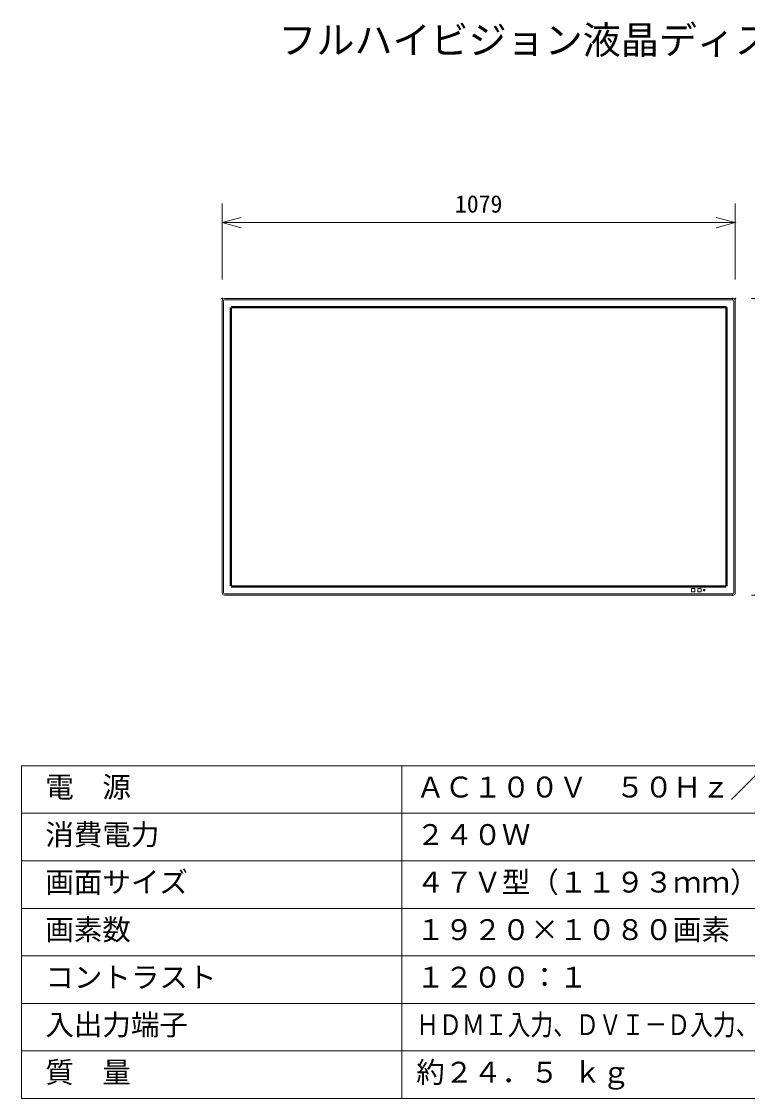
# Model space of a CAD drawing. Units: millimetres, scale not verified. Extents: x -63 to 62, y -56 to 57.
# Drawn here: x -62.5 to 13.8, y -56.5 to 56.8 of the extents above; entities that cross this region are included whole.
import ezdxf
from ezdxf.enums import TextEntityAlignment as Align

# ---------------------------------------------------------------- set-up
doc = ezdxf.new("R2010")
doc.units = ezdxf.units.MM
doc.header["$LTSCALE"] = 0.125
doc.header["$PDMODE"] = 32
doc.header["$PDSIZE"] = 0.0625
for name, color, linetype, lineweight in [('0-0_0', 7, 'Continuous', 18), ('0-1_WAKU', 1, 'Continuous', 18), ('0-3_GAIKEI', 1, 'Continuous', 18), ('0-6_SUNPO', 7, 'Continuous', 18)]:
    doc.layers.add(name, color=color, linetype=linetype, lineweight=lineweight)
doc.layers.add('0-2_MOJI1', color=7, linetype='Continuous')
doc.layers.add('0-5_DEFPOINTS', color=7, linetype='Continuous')
doc.styles.add('ＭＳ ゴシック', font='')
doc.styles.get('ＭＳ ゴシック').set_extended_font_data('MS Gothic')

# ---------------------------------------------------------------- blocks, each defined once
blk = doc.blocks.new('_OPEN30')
at = {"layer": '0-0_0'}
blk.add_line((0, 0), (-1, 0), dxfattribs=at)
blk.add_lwpolyline([(-1, 0.26795), (0, 0), (-1, -0.26795)], dxfattribs=at)
blk = doc.blocks.new('D5')
at = {"layer": '0-5_DEFPOINTS'}
for p in [(5.9403, 32.7058), (14.252, 32.7058), (5.9403, 1.5058)]:
    blk.add_point(p, dxfattribs=at)
at = {"layer": '0-6_SUNPO'}
for p, q in [((7.9403, 32.7058), (16.252, 32.7058)), ((14.252, 3.5058), (14.252, 30.7058)), ((7.9403, 1.5058), (16.252, 1.5058))]:
    blk.add_line(p, q, dxfattribs=at)
at = {"layer": '0-6_SUNPO', "xscale": 2, "yscale": 2}
for p, rotation in [((14.252, 32.7058), 90), ((14.252, 1.5058), 270)]:
    blk.add_blockref('_OPEN30', p, dxfattribs=dict(at, rotation=rotation))
at = {"layer": '0-6_SUNPO', "style": 'ＭＳ ゴシック'}
blk.add_text('624', height=1.833, rotation=90, dxfattribs=at).set_placement((13.752, 15.2308), align=Align.BOTTOM_LEFT)
blk = doc.blocks.new('D4')
at = {"layer": '0-5_DEFPOINTS'}
for p in [(6.2337, 40.6978), (-47.7164, 32.7005), (6.2337, 32.7005)]:
    blk.add_point(p, dxfattribs=at)
at = {"layer": '0-6_SUNPO'}
for p, q in [((-47.7164, 34.7005), (-47.7164, 42.6978)), ((6.2337, 34.7005), (6.2337, 42.6978)), ((-45.7164, 40.6978), (4.2337, 40.6978))]:
    blk.add_line(p, q, dxfattribs=at)
at = {"layer": '0-6_SUNPO', "xscale": 2, "yscale": 2, "rotation": 180}
blk.add_blockref('_OPEN30', (-47.7164, 40.6978), dxfattribs=at)
at = {"layer": '0-6_SUNPO', "xscale": 2, "yscale": 2}
blk.add_blockref('_OPEN30', (6.2337, 40.6978), dxfattribs=at)
at = {"layer": '0-6_SUNPO', "style": 'ＭＳ ゴシック'}
blk.add_text('1079', height=1.833, dxfattribs=at).set_placement((-23.2414, 41.1978), align=Align.BOTTOM_LEFT)

msp = doc.modelspace()

# ---------------------------------------------------------------- linework, layer by layer
at = {"layer": '0-1_WAKU', "color": 4}
for p, q in [((-62.5398, -21.49), (-62.5398, -56.49)), ((-62.5398, -21.49), (62.4602, -21.49)), ((-22.5398, -21.49), (-22.5398, -56.49)), ((62.4602, -56.49), (-62.5398, -56.49))]:
    msp.add_line(p, q, dxfattribs=at)
at = {"layer": '0-1_WAKU'}
for p, q in [((-62.5398, -26.49), (62.4602, -26.49)), ((-62.5398, -31.49), (62.4602, -31.49)), ((-62.5398, -36.49), (62.4602, -36.49)), ((-62.5398, -41.49), (62.4602, -41.49)), ((-62.5398, -46.49), (62.4602, -46.49)), ((-62.5398, -51.49), (62.4602, -51.49))]:
    msp.add_line(p, q, dxfattribs=at)
at = {"layer": '0-3_GAIKEI', "color": 7}
for p, q in [((-41.4455, -3.2938), (-41.4455, 27.4092)), ((-41.197, 27.6577), (12.256, 27.6577)), ((12.5045, 27.4092), (12.5045, -3.2938)), ((12.256, -3.5423), (-41.197, -3.5423))]:
    msp.add_line(p, q, dxfattribs=at)
at = {"layer": '0-3_GAIKEI'}
for p, q in [((-41.3049, 27.4092), (-41.3049, -3.2938)), ((12.256, 27.5171), (-41.197, 27.5171)), ((12.3639, -3.2938), (12.3639, 27.4092)), ((-40.6084, -2.5867), (-40.6084, 26.703)), ((-40.5183, 26.6806), (-40.5183, -2.5652)), ((-40.4899, 26.8206), (11.5498, 26.8206)), ((11.5274, 26.7304), (-40.4685, 26.7304)), ((-40.4683, -2.5661), (-40.4683, 26.6815)), ((11.5442, 26.7472), (11.5274, 26.7304)), ((11.5452, 26.7863), (11.5452, 26.7626)), ((11.594, 26.6974), (11.5772, 26.6806)), ((11.5772, -2.5652), (11.5772, 26.6806)), ((11.6331, 26.6984), (11.6094, 26.6984)), ((11.6674, 26.702), (11.6674, -2.5876)), ((11.5488, -2.7052), (-40.4908, -2.7052)), ((-40.4685, -2.6151), (11.5274, -2.6151)), ((11.5273, -2.5661), (-40.4683, -2.5661)), ((8.2609, -2.8424), (7.9067, -2.8424)), ((7.9067, -2.8424), (7.9067, -3.1966)), ((7.9067, -3.1966), (8.2609, -3.1966)), ((8.2609, -3.1966), (8.2609, -2.8424)), ((8.9143, -2.8424), (8.5601, -2.8424)), ((8.5601, -2.8424), (8.5601, -3.1966)), ((8.5601, -3.1966), (8.9143, -3.1966)), ((8.9143, -3.1966), (8.9143, -2.8424)), ((9.2971, -2.9609), (9.1798, -2.9609)), ((9.1798, -2.9609), (9.1798, -3.0781)), ((9.1798, -3.0781), (9.2971, -3.0781)), ((9.2971, -3.0781), (9.2971, -2.9609)), ((-41.197, -3.4017), (12.256, -3.4017))]:
    msp.add_line(p, q, dxfattribs=at)
for points in [[(-40.4683, 26.6815), (11.5273, 26.6815), (11.5273, -2.5661)], [(11.5452, 26.7626), (11.5439, 26.7547), (11.544, 26.7494), (11.5442, 26.7472)], [(11.6094, 26.6984), (11.6014, 26.6992), (11.5962, 26.697), (11.594, 26.6974)]]:
    msp.add_lwpolyline(points, dxfattribs=at)
at = {"layer": '0-3_GAIKEI', "color": 7}
for centre, start, end in [((-41.197, 27.4092), 90, 180), ((12.256, 27.4092), 0, 90), ((-41.197, -3.2938), 180, 270), ((12.256, -3.2938), 270, 0)]:
    msp.add_arc(centre, 0.2485, start, end, dxfattribs=at)
at = {"layer": '0-3_GAIKEI'}
for centre, start, end in [((-41.197, 27.4092), 90, 180), ((12.256, 27.4092), 0, 90), ((-41.197, -3.2938), 180, 270), ((12.256, -3.2938), 270, 0)]:
    msp.add_arc(centre, 0.1079, start, end, dxfattribs=at)

# ---------------------------------------------------------------- block references
at = {"layer": '0-6_SUNPO'}
for name in ['D4', 'D5']:
    msp.add_blockref(name, (6.2708, -5.0481), dxfattribs=at)

# ---------------------------------------------------------------- texts
at = {"layer": '0-2_MOJI1', "style": 'ＭＳ ゴシック'}
for s, height, p in [('フルハイビジョン液晶ディスプレイ', 2.933, (-35.5398, 52.51)), ('電  源', 2.199, (-60.0398, -25.49)), ('ＡＣ１００Ｖ\u3000５０Ｈｚ／６０Ｈｚ', 2.199, (-21.0398, -25.49)), ('消費電力', 2.199, (-60.0398, -30.49)), ('２４０Ｗ', 2.199, (-21.0398, -30.49)), ('画面サイズ', 2.199, (-60.0398, -35.49)), ('４７Ｖ型（１１９３ｍｍ）１６：９', 2.199, (-21.0398, -35.49)), ('画素数', 2.199, (-60.0398, -40.49)), ('１９２０×１０８０画素', 2.199, (-21.0398, -40.49)), ('コントラスト', 2.199, (-60.0398, -45.49)), ('１２００：１', 2.199, (-21.0398, -45.49)), ('入出力端子', 2.199, (-60.0398, -50.49)), ('質\u3000量', 2.199, (-60.0398, -55.49)), ('約２４．５ ｋｇ', 2.199, (-21.0398, -55.49))]:
    msp.add_text(s, height=height, dxfattribs=at).set_placement(p, align=Align.BOTTOM_LEFT)
at = {"layer": '0-2_MOJI1', "style": 'ＭＳ ゴシック', "width": 0.8}
msp.add_text('ＨＤＭＩ入力、ＤＶＩ－Ｄ入力、音声入力、ＰＣ入力、シリアル', height=2.199, dxfattribs=at).set_placement((-21.0398, -50.49), align=Align.BOTTOM_LEFT)

doc.saveas('drawing.dxf')
